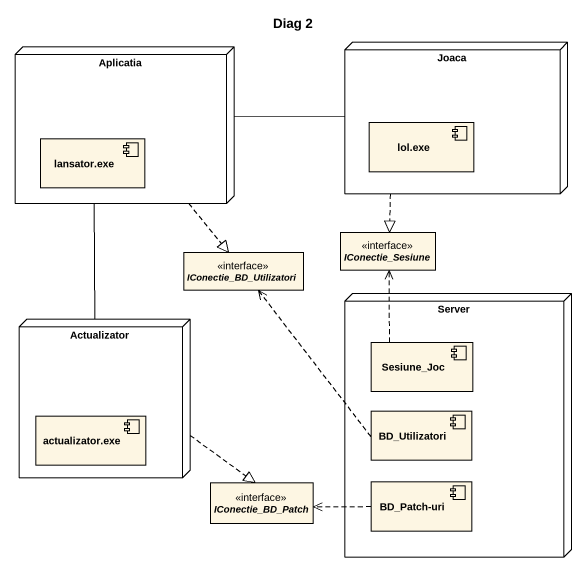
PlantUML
@startuml
title Diag 2
allowmixing
hide circle
hide empty members
node Aplicatia {
  component "lansator.exe" as lansator_exe
}
node Joaca {
  component "lol.exe" as lol_exe
}
interface IConectie_BD_Utilizatori
interface IConectie_Sesiune
node Server {
  component Sesiune_Joc
  component BD_Utilizatori
  component "BD_Patch-uri" as BD_Patch_uri
}
node Actualizator {
  component "actualizator.exe" as actualizator_exe
}
interface IConectie_BD_Patch
Aplicatia -right- Joaca
Aplicatia ..|> IConectie_BD_Utilizatori
Aplicatia -- Actualizator
Joaca ..|> IConectie_Sesiune
Actualizator ..|> IConectie_BD_Patch
Sesiune_Joc .up.> IConectie_Sesiune
BD_Utilizatori .up.> IConectie_BD_Utilizatori
BD_Patch_uri .left.> IConectie_BD_Patch
@enduml
